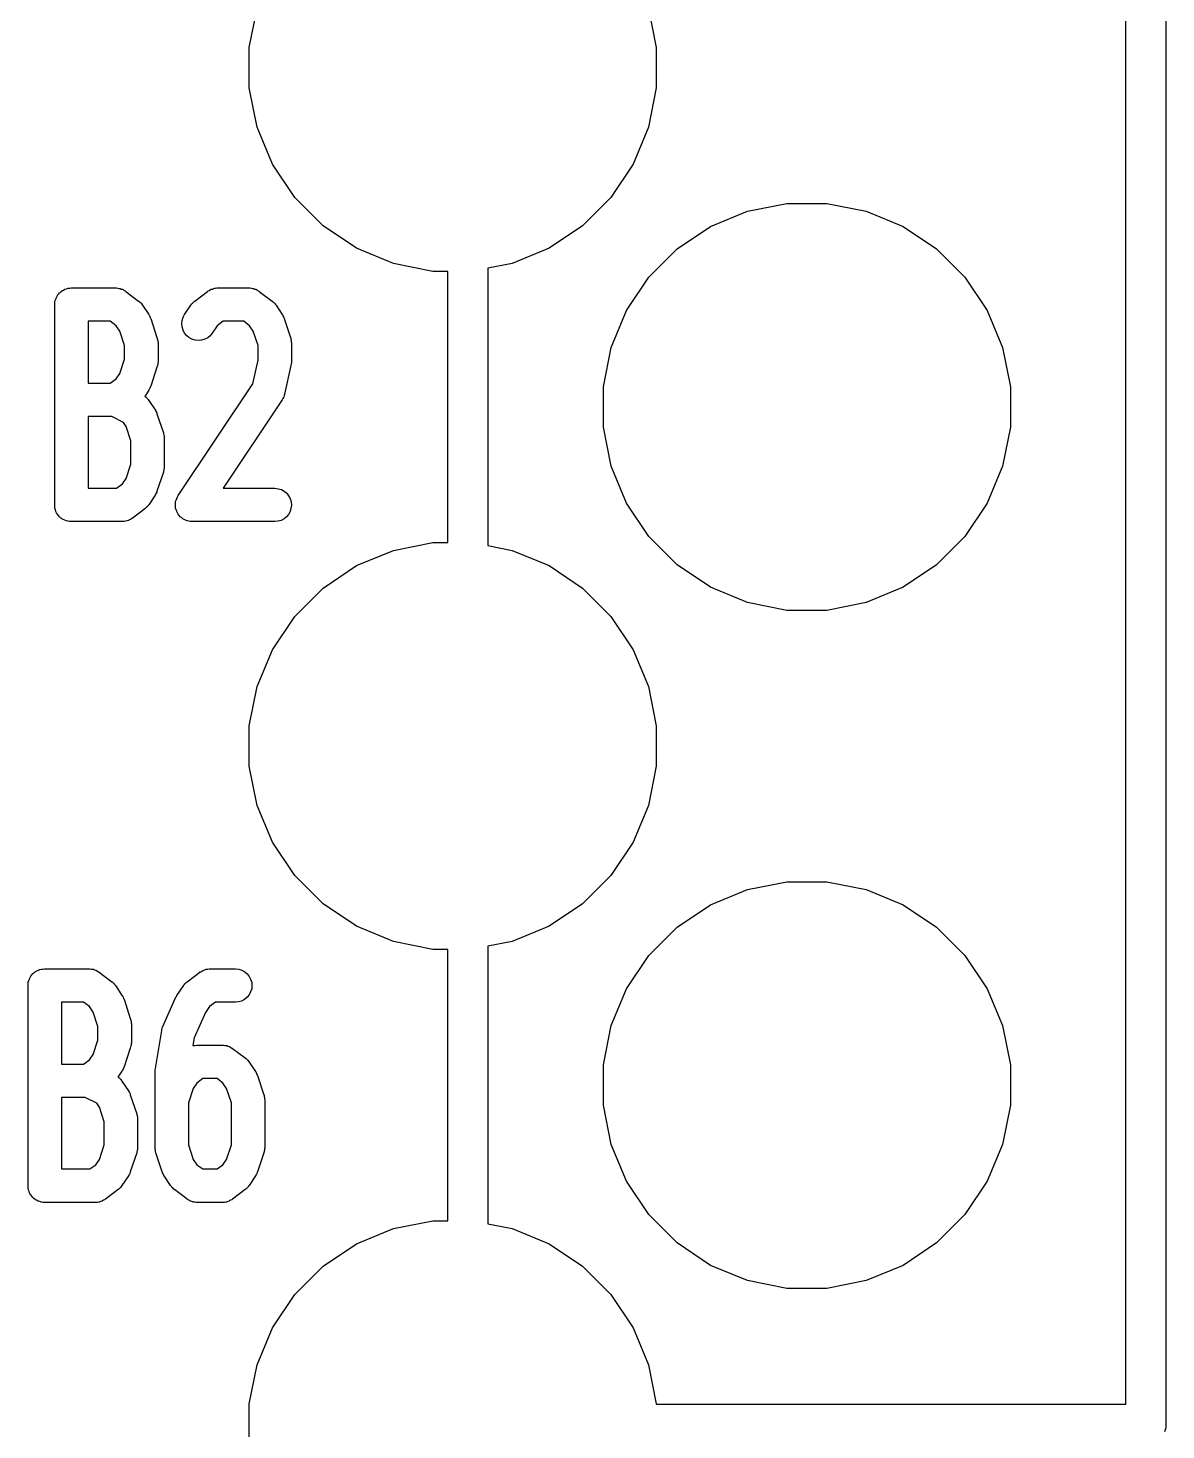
# Model space of a CAD drawing. Extents: x 85 to 230, y -161 to -76.
# Drawn here: x 207.4 to 211.67, y -106.43 to -101.18 of the extents above; entities that cross this region are included whole.
import ezdxf

# ---------------------------------------------------------------- set-up
doc = ezdxf.new("R2010")
doc.units = 0
doc.header["$MEASUREMENT"] = 0
doc.layers.add('BLACK', color=7, linetype='CONTINUOUS')

msp = doc.modelspace()

# ---------------------------------------------------------------- linework, layer by layer
at = {"layer": 'BLACK', "linetype": 'CONTINUOUS'}
for p, q in [((211.667, -75.9342), (211.667, -106.407)), ((211.517, -106.336), (211.517, -76.0055)), ((208.233, -101.255), (208.263, -101.108)), ((209.728, -101.108), (209.757, -101.255)), ((208.233, -101.406), (208.233, -101.255)), ((209.757, -101.255), (209.757, -101.406)), ((208.263, -101.553), (208.233, -101.406)), ((209.757, -101.406), (209.728, -101.553)), ((208.32, -101.691), (208.263, -101.553)), ((209.728, -101.553), (209.671, -101.691)), ((208.403, -101.816), (208.32, -101.691)), ((209.671, -101.691), (209.587, -101.816)), ((208.51, -101.922), (208.403, -101.816)), ((209.587, -101.816), (209.481, -101.922)), ((209.961, -101.925), (210.099, -101.868)), ((210.099, -101.868), (210.247, -101.839)), ((210.247, -101.839), (210.397, -101.839)), ((210.397, -101.839), (210.544, -101.868)), ((210.544, -101.868), (210.683, -101.925)), ((208.634, -102.006), (208.51, -101.922)), ((209.481, -101.922), (209.356, -102.006)), ((209.836, -102.009), (209.961, -101.925)), ((210.683, -101.925), (210.807, -102.009)), ((208.773, -102.063), (208.634, -102.006)), ((209.356, -102.006), (209.218, -102.063)), ((209.73, -102.115), (209.836, -102.009)), ((210.807, -102.009), (210.914, -102.115)), ((208.92, -102.093), (208.773, -102.063)), ((209.218, -102.063), (209.127, -102.081)), ((208.977, -102.093), (208.92, -102.093)), ((208.977, -103.109), (208.977, -102.093)), ((209.127, -102.081), (209.127, -103.12)), ((209.646, -102.24), (209.73, -102.115)), ((210.914, -102.115), (210.997, -102.24)), ((207.512, -102.188), (207.514, -102.183)), ((207.514, -102.183), (207.515, -102.183)), ((207.515, -102.182), (207.518, -102.178)), ((207.515, -102.183), (207.515, -102.182)), ((207.518, -102.178), (207.522, -102.173)), ((207.522, -102.173), (207.522, -102.173)), ((207.522, -102.173), (207.523, -102.173)), ((207.523, -102.173), (207.527, -102.169)), ((207.527, -102.169), (207.532, -102.166)), ((207.532, -102.165), (207.537, -102.163)), ((207.532, -102.166), (207.532, -102.165)), ((207.532, -102.166), (207.532, -102.166)), ((207.537, -102.163), (207.542, -102.16)), ((207.542, -102.16), (207.543, -102.16)), ((207.543, -102.16), (207.548, -102.158)), ((207.543, -102.16), (207.543, -102.16)), ((207.548, -102.158), (207.554, -102.156)), ((207.554, -102.156), (207.554, -102.156)), ((207.554, -102.156), (207.555, -102.156)), ((207.555, -102.156), (207.56, -102.156)), ((207.56, -102.156), (207.566, -102.155)), ((207.566, -102.155), (207.733, -102.155)), ((207.733, -102.155), (207.734, -102.155)), ((207.734, -102.155), (207.735, -102.155)), ((207.735, -102.155), (207.736, -102.155)), ((207.736, -102.155), (207.741, -102.156)), ((207.741, -102.156), (207.746, -102.157)), ((207.746, -102.157), (207.747, -102.157)), ((207.747, -102.157), (207.749, -102.157)), ((207.749, -102.157), (207.753, -102.159)), ((207.753, -102.159), (207.758, -102.16)), ((207.758, -102.16), (207.759, -102.161)), ((207.759, -102.161), (207.76, -102.161)), ((207.76, -102.161), (207.764, -102.164)), ((207.764, -102.164), (207.768, -102.166)), ((207.768, -102.166), (207.769, -102.167)), ((207.769, -102.167), (207.77, -102.168)), ((207.77, -102.168), (207.818, -102.204)), ((208.029, -102.204), (208.076, -102.168)), ((208.076, -102.168), (208.077, -102.167)), ((208.077, -102.167), (208.078, -102.167)), ((208.078, -102.167), (208.079, -102.166)), ((208.079, -102.166), (208.083, -102.164)), ((208.083, -102.164), (208.088, -102.161)), ((208.088, -102.161), (208.089, -102.161)), ((208.089, -102.161), (208.09, -102.16)), ((208.09, -102.16), (208.095, -102.159)), ((208.095, -102.159), (208.099, -102.157)), ((208.099, -102.157), (208.1, -102.157)), ((208.1, -102.157), (208.102, -102.156)), ((208.102, -102.156), (208.106, -102.156)), ((208.106, -102.156), (208.111, -102.155)), ((208.111, -102.155), (208.113, -102.155)), ((208.113, -102.155), (208.114, -102.155)), ((208.114, -102.155), (208.233, -102.155)), ((208.233, -102.155), (208.234, -102.155)), ((208.234, -102.155), (208.235, -102.155)), ((208.235, -102.155), (208.236, -102.155)), ((208.236, -102.155), (208.241, -102.156)), ((208.241, -102.156), (208.246, -102.157)), ((208.246, -102.157), (208.247, -102.157)), ((208.247, -102.157), (208.249, -102.157)), ((208.249, -102.157), (208.253, -102.159)), ((208.253, -102.159), (208.258, -102.16)), ((208.258, -102.16), (208.259, -102.161)), ((208.259, -102.161), (208.26, -102.161)), ((208.26, -102.161), (208.264, -102.164)), ((208.264, -102.164), (208.268, -102.166)), ((208.268, -102.166), (208.269, -102.167)), ((208.269, -102.167), (208.27, -102.168)), ((208.27, -102.168), (208.318, -102.204)), ((207.504, -102.211), (207.505, -102.205)), ((207.504, -102.217), (207.504, -102.211)), ((207.504, -102.218), (207.504, -102.217)), ((207.504, -102.217), (207.504, -102.217)), ((207.504, -102.217), (207.504, -102.217)), ((207.504, -102.217), (207.504, -102.217)), ((207.504, -102.968), (207.504, -102.218)), ((207.505, -102.205), (207.507, -102.199)), ((207.505, -102.205), (207.505, -102.205)), ((207.505, -102.205), (207.505, -102.205)), ((207.507, -102.199), (207.509, -102.194)), ((207.509, -102.193), (207.512, -102.188)), ((207.509, -102.194), (207.509, -102.193)), ((207.509, -102.193), (207.509, -102.193)), ((207.818, -102.204), (207.819, -102.204)), ((207.819, -102.204), (207.822, -102.207)), ((207.822, -102.207), (207.825, -102.209)), ((207.825, -102.209), (207.826, -102.211)), ((207.826, -102.211), (207.828, -102.212)), ((207.828, -102.212), (207.83, -102.216)), ((207.83, -102.216), (207.833, -102.219)), ((207.833, -102.219), (207.856, -102.255)), ((207.99, -102.255), (208.014, -102.219)), ((208.014, -102.219), (208.015, -102.218)), ((208.015, -102.218), (208.017, -102.215)), ((208.017, -102.215), (208.02, -102.212)), ((208.02, -102.212), (208.021, -102.21)), ((208.021, -102.21), (208.023, -102.209)), ((208.023, -102.209), (208.026, -102.206)), ((208.026, -102.206), (208.029, -102.204)), ((208.318, -102.204), (208.319, -102.204)), ((208.319, -102.204), (208.322, -102.207)), ((208.322, -102.207), (208.325, -102.209)), ((208.325, -102.209), (208.326, -102.211)), ((208.326, -102.211), (208.328, -102.212)), ((208.328, -102.212), (208.33, -102.216)), ((208.33, -102.216), (208.333, -102.219)), ((208.333, -102.219), (208.356, -102.255)), ((207.629, -102.28), (207.629, -102.512)), ((207.712, -102.28), (207.629, -102.28)), ((207.734, -102.297), (207.712, -102.28)), ((207.856, -102.255), (207.857, -102.255)), ((207.857, -102.255), (207.858, -102.257)), ((207.858, -102.257), (207.859, -102.258)), ((207.859, -102.258), (207.86, -102.262)), ((207.86, -102.262), (207.862, -102.266)), ((207.862, -102.266), (207.863, -102.268)), ((207.863, -102.268), (207.864, -102.269)), ((207.864, -102.269), (207.887, -102.341)), ((207.98, -102.289), (207.981, -102.277)), ((207.981, -102.301), (207.98, -102.289)), ((207.981, -102.277), (207.985, -102.265)), ((207.985, -102.265), (207.99, -102.255)), ((208.135, -102.28), (208.112, -102.297)), ((208.212, -102.28), (208.135, -102.28)), ((208.234, -102.297), (208.212, -102.28)), ((208.356, -102.255), (208.357, -102.255)), ((208.357, -102.255), (208.358, -102.257)), ((208.358, -102.257), (208.359, -102.258)), ((208.359, -102.258), (208.36, -102.262)), ((208.36, -102.262), (208.362, -102.266)), ((208.362, -102.266), (208.363, -102.268)), ((208.363, -102.268), (208.364, -102.269)), ((208.364, -102.269), (208.387, -102.341)), ((209.589, -102.378), (209.646, -102.24)), ((210.997, -102.24), (211.054, -102.378)), ((207.748, -102.317), (207.734, -102.297)), ((207.766, -102.371), (207.748, -102.317)), ((207.887, -102.341), (207.888, -102.342)), ((207.985, -102.313), (207.981, -102.301)), ((207.99, -102.324), (207.985, -102.313)), ((207.998, -102.333), (207.99, -102.324)), ((208.007, -102.341), (207.998, -102.333)), ((208.018, -102.347), (208.007, -102.341)), ((208.086, -102.334), (208.077, -102.342)), ((208.094, -102.325), (208.086, -102.334)), ((208.112, -102.297), (208.094, -102.324)), ((208.094, -102.324), (208.094, -102.325)), ((208.248, -102.317), (208.234, -102.297)), ((208.266, -102.371), (208.248, -102.317)), ((208.387, -102.341), (208.388, -102.342)), ((207.766, -102.422), (207.766, -102.371)), ((207.888, -102.342), (207.888, -102.345)), ((207.888, -102.345), (207.889, -102.349)), ((207.889, -102.349), (207.89, -102.351)), ((207.89, -102.351), (207.89, -102.354)), ((207.89, -102.354), (207.89, -102.357)), ((207.89, -102.357), (207.891, -102.361)), ((207.891, -102.361), (207.891, -102.432)), ((208.03, -102.35), (208.018, -102.347)), ((208.042, -102.352), (208.03, -102.35)), ((208.054, -102.351), (208.042, -102.352)), ((208.066, -102.347), (208.054, -102.351)), ((208.077, -102.342), (208.066, -102.347)), ((208.266, -102.425), (208.266, -102.371)), ((208.388, -102.342), (208.388, -102.345)), ((208.388, -102.345), (208.389, -102.349)), ((208.389, -102.349), (208.39, -102.351)), ((208.39, -102.351), (208.39, -102.354)), ((208.39, -102.354), (208.39, -102.357)), ((208.39, -102.357), (208.391, -102.361)), ((208.391, -102.361), (208.391, -102.432)), ((209.56, -102.525), (209.589, -102.378)), ((211.054, -102.378), (211.084, -102.525)), ((207.748, -102.476), (207.766, -102.422)), ((207.889, -102.445), (207.888, -102.448)), ((207.89, -102.442), (207.889, -102.445)), ((207.891, -102.433), (207.89, -102.436)), ((207.89, -102.436), (207.89, -102.44)), ((207.89, -102.44), (207.89, -102.442)), ((207.891, -102.432), (207.891, -102.433)), ((208.246, -102.514), (208.266, -102.425)), ((208.389, -102.446), (208.365, -102.553)), ((208.39, -102.439), (208.389, -102.445)), ((208.389, -102.445), (208.389, -102.445)), ((208.389, -102.445), (208.389, -102.446)), ((208.391, -102.434), (208.39, -102.439)), ((208.391, -102.432), (208.391, -102.433)), ((208.391, -102.433), (208.391, -102.433)), ((208.391, -102.433), (208.391, -102.434)), ((207.712, -102.512), (207.734, -102.496)), ((207.734, -102.496), (207.748, -102.476)), ((207.887, -102.452), (207.864, -102.523)), ((207.888, -102.448), (207.887, -102.452)), ((207.629, -102.512), (207.712, -102.512)), ((207.856, -102.538), (207.841, -102.561)), ((207.857, -102.537), (207.856, -102.538)), ((207.858, -102.535), (207.857, -102.537)), ((207.86, -102.531), (207.858, -102.535)), ((207.862, -102.527), (207.86, -102.531)), ((207.863, -102.526), (207.862, -102.527)), ((207.864, -102.523), (207.863, -102.524)), ((207.863, -102.524), (207.863, -102.526)), ((207.967, -102.933), (208.246, -102.514)), ((209.56, -102.676), (209.56, -102.525)), ((211.084, -102.525), (211.084, -102.676)), ((207.841, -102.561), (207.843, -102.562)), ((207.843, -102.562), (207.846, -102.564)), ((207.846, -102.564), (207.849, -102.567)), ((207.849, -102.567), (207.85, -102.569)), ((207.85, -102.569), (207.852, -102.57)), ((207.852, -102.57), (207.854, -102.573)), ((207.854, -102.573), (207.856, -102.576)), ((207.856, -102.576), (207.88, -102.612)), ((208.356, -102.574), (208.135, -102.905)), ((208.359, -102.569), (208.356, -102.574)), ((208.361, -102.565), (208.359, -102.569)), ((208.362, -102.564), (208.361, -102.565)), ((208.364, -102.558), (208.362, -102.563)), ((208.362, -102.563), (208.362, -102.564)), ((208.365, -102.554), (208.364, -102.558)), ((208.365, -102.553), (208.365, -102.554)), ((207.629, -102.637), (207.629, -102.905)), ((207.718, -102.637), (207.629, -102.637)), ((207.762, -102.659), (207.718, -102.637)), ((207.88, -102.612), (207.881, -102.612)), ((207.881, -102.612), (207.881, -102.614)), ((207.881, -102.614), (207.882, -102.615)), ((207.882, -102.615), (207.884, -102.619)), ((207.884, -102.619), (207.886, -102.623)), ((207.886, -102.623), (207.887, -102.625)), ((207.887, -102.625), (207.887, -102.627)), ((207.887, -102.627), (207.911, -102.698)), ((207.772, -102.674), (207.762, -102.659)), ((207.789, -102.728), (207.772, -102.674)), ((207.911, -102.698), (207.912, -102.699)), ((207.912, -102.699), (207.912, -102.702)), ((207.912, -102.702), (207.913, -102.706)), ((207.913, -102.706), (207.914, -102.708)), ((207.914, -102.708), (207.914, -102.711)), ((209.589, -102.823), (209.56, -102.676)), ((211.084, -102.676), (211.054, -102.823)), ((207.789, -102.815), (207.789, -102.728)), ((207.914, -102.711), (207.914, -102.714)), ((207.914, -102.714), (207.914, -102.718)), ((207.914, -102.718), (207.914, -102.825)), ((207.772, -102.869), (207.789, -102.815)), ((207.911, -102.845), (207.887, -102.916)), ((207.912, -102.841), (207.911, -102.845)), ((207.913, -102.838), (207.912, -102.841)), ((207.914, -102.833), (207.913, -102.835)), ((207.913, -102.835), (207.913, -102.838)), ((207.914, -102.825), (207.914, -102.826)), ((207.914, -102.826), (207.914, -102.829)), ((207.914, -102.829), (207.914, -102.833)), ((209.646, -102.961), (209.589, -102.823)), ((211.054, -102.823), (210.997, -102.961)), ((207.629, -102.905), (207.736, -102.905)), ((207.736, -102.905), (207.758, -102.889)), ((207.758, -102.889), (207.772, -102.869)), ((207.887, -102.917), (207.886, -102.919)), ((207.886, -102.919), (207.886, -102.92)), ((207.887, -102.916), (207.887, -102.917)), ((208.135, -102.905), (208.328, -102.905)), ((208.328, -102.905), (208.329, -102.905)), ((208.329, -102.905), (208.341, -102.907)), ((208.341, -102.907), (208.353, -102.91)), ((208.353, -102.91), (208.363, -102.916)), ((208.363, -102.916), (208.373, -102.924)), ((207.504, -102.974), (207.504, -102.968)), ((207.853, -102.971), (207.851, -102.974)), ((207.856, -102.967), (207.853, -102.971)), ((207.88, -102.931), (207.856, -102.967)), ((207.856, -102.967), (207.856, -102.967)), ((207.881, -102.929), (207.88, -102.931)), ((207.882, -102.928), (207.881, -102.929)), ((207.884, -102.924), (207.882, -102.928)), ((207.886, -102.92), (207.884, -102.924)), ((207.956, -102.967), (207.957, -102.961)), ((207.956, -102.968), (207.956, -102.967)), ((207.957, -102.974), (207.956, -102.968)), ((207.956, -102.968), (207.956, -102.968)), ((207.957, -102.955), (207.959, -102.95)), ((207.957, -102.956), (207.957, -102.955)), ((207.957, -102.955), (207.957, -102.955)), ((207.957, -102.961), (207.957, -102.956)), ((207.959, -102.95), (207.961, -102.944)), ((207.961, -102.944), (207.964, -102.938)), ((207.961, -102.944), (207.961, -102.944)), ((207.961, -102.944), (207.961, -102.944)), ((207.964, -102.938), (207.967, -102.933)), ((208.373, -102.924), (208.38, -102.934)), ((208.38, -102.934), (208.386, -102.944)), ((208.386, -102.944), (208.39, -102.956)), ((208.391, -102.968), (208.389, -102.98)), ((208.39, -102.956), (208.391, -102.968)), ((209.73, -103.086), (209.646, -102.961)), ((210.997, -102.961), (210.914, -103.086)), ((207.505, -102.98), (207.504, -102.974)), ((207.507, -102.986), (207.505, -102.98)), ((207.505, -102.98), (207.505, -102.98)), ((207.505, -102.98), (207.505, -102.98)), ((207.508, -102.991), (207.507, -102.986)), ((207.508, -102.992), (207.508, -102.991)), ((207.508, -102.991), (207.508, -102.991)), ((207.511, -102.997), (207.508, -102.992)), ((207.514, -103.002), (207.511, -102.997)), ((207.518, -103.007), (207.514, -103.002)), ((207.514, -103.002), (207.514, -103.002)), ((207.514, -103.002), (207.514, -103.002)), ((207.522, -103.012), (207.518, -103.007)), ((207.526, -103.016), (207.522, -103.012)), ((207.522, -103.012), (207.522, -103.012)), ((207.522, -103.012), (207.522, -103.012)), ((207.531, -103.019), (207.526, -103.016)), ((207.531, -103.02), (207.531, -103.019)), ((207.531, -103.019), (207.531, -103.019)), ((207.536, -103.022), (207.531, -103.02)), ((207.542, -103.025), (207.536, -103.022)), ((207.783, -103.024), (207.782, -103.025)), ((207.787, -103.022), (207.783, -103.024)), ((207.791, -103.02), (207.787, -103.022)), ((207.792, -103.019), (207.791, -103.02)), ((207.794, -103.018), (207.792, -103.019)), ((207.842, -102.982), (207.794, -103.018)), ((207.794, -103.018), (207.794, -103.018)), ((207.845, -102.979), (207.842, -102.982)), ((207.848, -102.977), (207.845, -102.979)), ((207.849, -102.975), (207.848, -102.977)), ((207.851, -102.974), (207.849, -102.975)), ((207.957, -102.98), (207.957, -102.974)), ((207.959, -102.986), (207.957, -102.98)), ((207.957, -102.98), (207.957, -102.98)), ((207.957, -102.98), (207.957, -102.98)), ((207.961, -102.991), (207.959, -102.986)), ((207.961, -102.992), (207.961, -102.991)), ((207.961, -102.991), (207.961, -102.991)), ((207.964, -102.997), (207.961, -102.992)), ((207.966, -103.002), (207.964, -102.997)), ((207.967, -103.002), (207.966, -103.002)), ((207.966, -103.002), (207.966, -103.002)), ((207.97, -103.007), (207.967, -103.002)), ((207.974, -103.012), (207.97, -103.007)), ((207.979, -103.015), (207.974, -103.012)), ((207.974, -103.012), (207.974, -103.012)), ((207.974, -103.012), (207.974, -103.012)), ((207.983, -103.019), (207.979, -103.015)), ((207.984, -103.02), (207.983, -103.019)), ((207.983, -103.019), (207.983, -103.019)), ((207.989, -103.022), (207.984, -103.02)), ((207.994, -103.025), (207.989, -103.022)), ((208.363, -103.02), (208.352, -103.026)), ((208.372, -103.012), (208.363, -103.02)), ((208.38, -103.003), (208.372, -103.012)), ((208.386, -102.992), (208.38, -103.003)), ((208.389, -102.98), (208.386, -102.992)), ((207.548, -103.027), (207.542, -103.025)), ((207.542, -103.025), (207.542, -103.025)), ((207.542, -103.025), (207.542, -103.025)), ((207.553, -103.029), (207.548, -103.027)), ((207.554, -103.029), (207.553, -103.029)), ((207.553, -103.029), (207.553, -103.029)), ((207.559, -103.03), (207.554, -103.029)), ((207.565, -103.03), (207.559, -103.03)), ((207.566, -103.03), (207.565, -103.03)), ((207.757, -103.03), (207.566, -103.03)), ((207.566, -103.03), (207.566, -103.03)), ((207.566, -103.03), (207.566, -103.03)), ((207.566, -103.03), (207.566, -103.03)), ((207.758, -103.03), (207.757, -103.03)), ((207.759, -103.03), (207.758, -103.03)), ((207.764, -103.03), (207.759, -103.03)), ((207.769, -103.029), (207.764, -103.03)), ((207.77, -103.029), (207.769, -103.029)), ((207.771, -103.029), (207.77, -103.029)), ((207.776, -103.027), (207.771, -103.029)), ((207.781, -103.026), (207.776, -103.027)), ((207.782, -103.025), (207.781, -103.026)), ((208, -103.027), (207.994, -103.025)), ((207.994, -103.025), (207.994, -103.025)), ((207.994, -103.025), (207.994, -103.025)), ((208.006, -103.029), (208, -103.027)), ((208.012, -103.03), (208.006, -103.029)), ((208.006, -103.029), (208.006, -103.029)), ((208.006, -103.029), (208.006, -103.029)), ((208.018, -103.03), (208.012, -103.03)), ((208.019, -103.03), (208.018, -103.03)), ((208.018, -103.03), (208.018, -103.03)), ((208.018, -103.03), (208.018, -103.03)), ((208.018, -103.03), (208.018, -103.03)), ((208.328, -103.03), (208.019, -103.03)), ((208.34, -103.029), (208.328, -103.03)), ((208.352, -103.026), (208.34, -103.029)), ((208.773, -103.138), (208.92, -103.109)), ((208.92, -103.109), (208.977, -103.109)), ((209.127, -103.12), (209.218, -103.138)), ((209.836, -103.192), (209.73, -103.086)), ((210.914, -103.086), (210.807, -103.192)), ((208.634, -103.195), (208.773, -103.138)), ((209.218, -103.138), (209.356, -103.195)), ((208.51, -103.279), (208.634, -103.195)), ((209.356, -103.195), (209.481, -103.279)), ((209.961, -103.276), (209.836, -103.192)), ((210.807, -103.192), (210.683, -103.276)), ((208.403, -103.385), (208.51, -103.279)), ((209.481, -103.279), (209.587, -103.385)), ((210.099, -103.333), (209.961, -103.276)), ((210.683, -103.276), (210.544, -103.333)), ((210.247, -103.363), (210.099, -103.333)), ((210.544, -103.333), (210.397, -103.363)), ((208.32, -103.51), (208.403, -103.385)), ((209.587, -103.385), (209.671, -103.51)), ((210.397, -103.363), (210.247, -103.363)), ((208.263, -103.648), (208.32, -103.51)), ((209.671, -103.51), (209.728, -103.648)), ((208.233, -103.795), (208.263, -103.648)), ((209.728, -103.648), (209.757, -103.795)), ((208.233, -103.946), (208.233, -103.795)), ((209.757, -103.795), (209.757, -103.946)), ((208.263, -104.093), (208.233, -103.946)), ((209.757, -103.946), (209.728, -104.093)), ((208.32, -104.231), (208.263, -104.093)), ((209.728, -104.093), (209.671, -104.231)), ((208.403, -104.356), (208.32, -104.231)), ((209.671, -104.231), (209.587, -104.356)), ((208.51, -104.462), (208.403, -104.356)), ((209.587, -104.356), (209.481, -104.462)), ((210.099, -104.408), (210.247, -104.379)), ((210.247, -104.379), (210.397, -104.379)), ((210.397, -104.379), (210.544, -104.408)), ((209.961, -104.465), (210.099, -104.408)), ((210.544, -104.408), (210.683, -104.465)), ((208.634, -104.546), (208.51, -104.462)), ((209.481, -104.462), (209.356, -104.546)), ((209.836, -104.549), (209.961, -104.465)), ((210.683, -104.465), (210.807, -104.549)), ((208.773, -104.603), (208.634, -104.546)), ((209.356, -104.546), (209.218, -104.603)), ((209.73, -104.655), (209.836, -104.549)), ((210.807, -104.549), (210.914, -104.655)), ((208.92, -104.633), (208.773, -104.603)), ((208.977, -104.633), (208.92, -104.633)), ((208.977, -105.649), (208.977, -104.633)), ((209.218, -104.603), (209.127, -104.621)), ((209.127, -104.621), (209.127, -105.66)), ((209.646, -104.78), (209.73, -104.655)), ((210.914, -104.655), (210.997, -104.78)), ((207.404, -104.761), (207.405, -104.755)), ((207.405, -104.755), (207.407, -104.749)), ((207.405, -104.755), (207.405, -104.755)), ((207.405, -104.755), (207.405, -104.755)), ((207.407, -104.749), (207.409, -104.744)), ((207.409, -104.743), (207.412, -104.738)), ((207.409, -104.744), (207.409, -104.743)), ((207.409, -104.743), (207.409, -104.743)), ((207.412, -104.738), (207.414, -104.733)), ((207.414, -104.733), (207.415, -104.733)), ((207.415, -104.732), (207.418, -104.728)), ((207.415, -104.733), (207.415, -104.732)), ((207.418, -104.728), (207.422, -104.723)), ((207.422, -104.723), (207.422, -104.723)), ((207.422, -104.723), (207.423, -104.723)), ((207.423, -104.723), (207.427, -104.719)), ((207.427, -104.719), (207.432, -104.716)), ((207.432, -104.715), (207.437, -104.713)), ((207.432, -104.716), (207.432, -104.715)), ((207.432, -104.716), (207.432, -104.716)), ((207.437, -104.713), (207.442, -104.71)), ((207.442, -104.71), (207.443, -104.71)), ((207.443, -104.71), (207.448, -104.708)), ((207.443, -104.71), (207.443, -104.71)), ((207.448, -104.708), (207.454, -104.706)), ((207.454, -104.706), (207.454, -104.706)), ((207.454, -104.706), (207.455, -104.706)), ((207.455, -104.706), (207.46, -104.706)), ((207.46, -104.706), (207.466, -104.705)), ((207.466, -104.705), (207.633, -104.705)), ((207.633, -104.705), (207.634, -104.705)), ((207.634, -104.705), (207.635, -104.705)), ((207.635, -104.705), (207.636, -104.705)), ((207.636, -104.705), (207.641, -104.706)), ((207.641, -104.706), (207.646, -104.707)), ((207.646, -104.707), (207.647, -104.707)), ((207.647, -104.707), (207.649, -104.707)), ((207.649, -104.707), (207.653, -104.709)), ((207.653, -104.709), (207.658, -104.71)), ((207.658, -104.71), (207.659, -104.711)), ((207.659, -104.711), (207.66, -104.711)), ((207.66, -104.711), (207.664, -104.714)), ((207.664, -104.714), (207.668, -104.716)), ((207.668, -104.716), (207.669, -104.717)), ((207.669, -104.717), (207.67, -104.718)), ((207.67, -104.718), (207.718, -104.754)), ((207.718, -104.754), (207.719, -104.754)), ((207.719, -104.754), (207.722, -104.757)), ((207.722, -104.757), (207.725, -104.759)), ((207.994, -104.759), (207.997, -104.756)), ((207.997, -104.756), (208, -104.754)), ((208, -104.754), (208.048, -104.718)), ((208.048, -104.718), (208.048, -104.717)), ((208.048, -104.717), (208.05, -104.717)), ((208.05, -104.717), (208.051, -104.716)), ((208.051, -104.716), (208.055, -104.714)), ((208.055, -104.714), (208.059, -104.711)), ((208.059, -104.711), (208.06, -104.711)), ((208.06, -104.711), (208.061, -104.71)), ((208.061, -104.71), (208.066, -104.709)), ((208.066, -104.709), (208.071, -104.707)), ((208.071, -104.707), (208.072, -104.707)), ((208.072, -104.707), (208.073, -104.706)), ((208.073, -104.706), (208.078, -104.706)), ((208.078, -104.706), (208.083, -104.705)), ((208.083, -104.705), (208.084, -104.705)), ((208.084, -104.705), (208.085, -104.705)), ((208.085, -104.705), (208.181, -104.705)), ((208.181, -104.705), (208.194, -104.707)), ((208.181, -104.705), (208.181, -104.705)), ((208.194, -104.707), (208.205, -104.71)), ((208.205, -104.71), (208.216, -104.716)), ((208.216, -104.716), (208.225, -104.724)), ((208.225, -104.724), (208.233, -104.734)), ((208.233, -104.734), (208.238, -104.744)), ((208.238, -104.744), (208.242, -104.756)), ((208.242, -104.756), (208.243, -104.768)), ((207.404, -104.767), (207.404, -104.761)), ((207.404, -104.768), (207.404, -104.767)), ((207.404, -104.767), (207.404, -104.767)), ((207.404, -104.767), (207.404, -104.767)), ((207.404, -104.767), (207.404, -104.767)), ((207.404, -105.518), (207.404, -104.768)), ((207.725, -104.759), (207.726, -104.761)), ((207.726, -104.761), (207.728, -104.762)), ((207.728, -104.762), (207.73, -104.766)), ((207.73, -104.766), (207.733, -104.769)), ((207.733, -104.769), (207.756, -104.805)), ((207.756, -104.805), (207.757, -104.805)), ((207.757, -104.805), (207.758, -104.807)), ((207.758, -104.807), (207.759, -104.808)), ((207.759, -104.808), (207.76, -104.812)), ((207.957, -104.813), (207.96, -104.809)), ((207.96, -104.809), (207.962, -104.805)), ((207.962, -104.805), (207.986, -104.769)), ((207.986, -104.768), (207.989, -104.765)), ((207.986, -104.769), (207.986, -104.768)), ((207.989, -104.765), (207.991, -104.762)), ((207.991, -104.762), (207.993, -104.76)), ((207.993, -104.76), (207.994, -104.759)), ((208.232, -104.803), (208.225, -104.812)), ((208.238, -104.792), (208.232, -104.803)), ((208.242, -104.78), (208.238, -104.792)), ((208.243, -104.768), (208.242, -104.78)), ((209.589, -104.918), (209.646, -104.78)), ((210.997, -104.78), (211.054, -104.918)), ((207.529, -104.83), (207.529, -105.062)), ((207.612, -104.83), (207.529, -104.83)), ((207.634, -104.847), (207.612, -104.83)), ((207.648, -104.867), (207.634, -104.847)), ((207.76, -104.812), (207.762, -104.816)), ((207.762, -104.816), (207.763, -104.818)), ((207.763, -104.818), (207.764, -104.819)), ((207.764, -104.819), (207.787, -104.891)), ((207.909, -104.921), (207.957, -104.814)), ((207.957, -104.814), (207.957, -104.813)), ((208.084, -104.847), (208.069, -104.869)), ((208.106, -104.83), (208.084, -104.847)), ((208.181, -104.83), (208.106, -104.83)), ((208.193, -104.829), (208.181, -104.83)), ((208.204, -104.826), (208.193, -104.829)), ((208.215, -104.82), (208.204, -104.826)), ((208.225, -104.812), (208.215, -104.82)), ((207.666, -104.921), (207.648, -104.867)), ((207.787, -104.891), (207.788, -104.892)), ((207.788, -104.892), (207.788, -104.895)), ((207.788, -104.895), (207.789, -104.899)), ((207.789, -104.899), (207.79, -104.901)), ((207.79, -104.901), (207.79, -104.904)), ((207.79, -104.904), (207.79, -104.907)), ((207.79, -104.907), (207.791, -104.911)), ((207.791, -104.911), (207.791, -104.982)), ((208.069, -104.869), (208.027, -104.964)), ((207.666, -104.972), (207.666, -104.921)), ((207.881, -105.079), (207.905, -104.936)), ((207.905, -104.933), (207.907, -104.928)), ((207.905, -104.934), (207.905, -104.933)), ((207.905, -104.935), (207.905, -104.934)), ((207.905, -104.936), (207.905, -104.935)), ((207.907, -104.928), (207.908, -104.923)), ((207.908, -104.923), (207.909, -104.922)), ((207.909, -104.922), (207.909, -104.921)), ((208.027, -104.964), (208.022, -104.993)), ((209.56, -105.065), (209.589, -104.918)), ((211.054, -104.918), (211.084, -105.065)), ((207.648, -105.026), (207.666, -104.972)), ((207.787, -105.002), (207.764, -105.073)), ((207.788, -104.998), (207.787, -105.002)), ((207.789, -104.995), (207.788, -104.998)), ((207.79, -104.992), (207.789, -104.995)), ((207.791, -104.983), (207.79, -104.986)), ((207.79, -104.986), (207.79, -104.99)), ((207.79, -104.99), (207.79, -104.992)), ((207.791, -104.982), (207.791, -104.983)), ((208.022, -104.993), (208.023, -104.993)), ((208.023, -104.993), (208.024, -104.993)), ((208.024, -104.993), (208.026, -104.992)), ((208.026, -104.992), (208.03, -104.992)), ((208.03, -104.992), (208.035, -104.991)), ((208.035, -104.991), (208.036, -104.991)), ((208.036, -104.991), (208.038, -104.991)), ((208.038, -104.991), (208.133, -104.991)), ((208.133, -104.991), (208.134, -104.991)), ((208.134, -104.991), (208.135, -104.991)), ((208.135, -104.991), (208.136, -104.991)), ((208.136, -104.991), (208.141, -104.992)), ((208.141, -104.992), (208.146, -104.992)), ((208.146, -104.992), (208.147, -104.993)), ((208.147, -104.993), (208.149, -104.993)), ((208.149, -104.993), (208.153, -104.995)), ((208.153, -104.995), (208.158, -104.996)), ((208.158, -104.996), (208.159, -104.997)), ((208.159, -104.997), (208.16, -104.997)), ((208.16, -104.997), (208.164, -105)), ((208.164, -105), (208.168, -105.002)), ((208.168, -105.002), (208.169, -105.003)), ((208.169, -105.003), (208.17, -105.004)), ((208.17, -105.004), (208.218, -105.039)), ((207.529, -105.062), (207.612, -105.062)), ((207.612, -105.062), (207.634, -105.046)), ((207.634, -105.046), (207.648, -105.026)), ((208.218, -105.039), (208.219, -105.04)), ((208.219, -105.04), (208.222, -105.043)), ((208.222, -105.043), (208.225, -105.045)), ((208.225, -105.045), (208.226, -105.047)), ((208.226, -105.047), (208.228, -105.048)), ((208.228, -105.048), (208.23, -105.051)), ((208.23, -105.051), (208.233, -105.055)), ((208.233, -105.055), (208.256, -105.09)), ((209.56, -105.216), (209.56, -105.065)), ((211.084, -105.065), (211.084, -105.216)), ((207.756, -105.088), (207.741, -105.111)), ((207.741, -105.111), (207.743, -105.112)), ((207.743, -105.112), (207.746, -105.114)), ((207.746, -105.114), (207.749, -105.117)), ((207.749, -105.117), (207.75, -105.119)), ((207.75, -105.119), (207.752, -105.12)), ((207.752, -105.12), (207.754, -105.123)), ((207.754, -105.123), (207.756, -105.126)), ((207.757, -105.087), (207.756, -105.088)), ((207.758, -105.085), (207.757, -105.087)), ((207.76, -105.081), (207.758, -105.085)), ((207.762, -105.077), (207.76, -105.081)), ((207.763, -105.076), (207.762, -105.077)), ((207.764, -105.073), (207.763, -105.074)), ((207.763, -105.074), (207.763, -105.076)), ((207.88, -105.084), (207.881, -105.079)), ((207.88, -105.088), (207.88, -105.084)), ((207.88, -105.089), (207.88, -105.088)), ((207.88, -105.375), (207.88, -105.089)), ((208.059, -105.116), (208.036, -105.133)), ((208.112, -105.116), (208.059, -105.116)), ((208.134, -105.133), (208.112, -105.116)), ((208.256, -105.09), (208.257, -105.091)), ((208.257, -105.091), (208.258, -105.093)), ((208.258, -105.093), (208.259, -105.094)), ((208.259, -105.094), (208.26, -105.098)), ((208.26, -105.098), (208.262, -105.102)), ((208.262, -105.102), (208.263, -105.104)), ((208.263, -105.104), (208.264, -105.105)), ((208.264, -105.105), (208.287, -105.177)), ((207.756, -105.126), (207.78, -105.162)), ((207.78, -105.162), (207.781, -105.162)), ((207.781, -105.162), (207.781, -105.164)), ((207.781, -105.164), (207.782, -105.165)), ((207.782, -105.165), (207.784, -105.169)), ((207.784, -105.169), (207.786, -105.173)), ((207.786, -105.173), (207.787, -105.175)), ((207.787, -105.175), (207.787, -105.177)), ((207.787, -105.177), (207.811, -105.248)), ((208.023, -105.153), (208.005, -105.207)), ((208.036, -105.133), (208.023, -105.153)), ((208.148, -105.153), (208.134, -105.133)), ((208.166, -105.207), (208.148, -105.153)), ((208.287, -105.177), (208.288, -105.177)), ((208.288, -105.177), (208.288, -105.181)), ((207.529, -105.187), (207.529, -105.455)), ((207.618, -105.187), (207.529, -105.187)), ((207.662, -105.209), (207.618, -105.187)), ((207.672, -105.224), (207.662, -105.209)), ((207.689, -105.278), (207.672, -105.224)), ((208.005, -105.207), (208.005, -105.365)), ((208.166, -105.365), (208.166, -105.207)), ((208.288, -105.181), (208.289, -105.184)), ((208.289, -105.184), (208.29, -105.187)), ((208.29, -105.187), (208.29, -105.189)), ((208.29, -105.189), (208.29, -105.193)), ((208.29, -105.193), (208.291, -105.196)), ((208.291, -105.196), (208.291, -105.375)), ((209.589, -105.363), (209.56, -105.216)), ((211.084, -105.216), (211.054, -105.363)), ((207.689, -105.365), (207.689, -105.278)), ((207.811, -105.248), (207.812, -105.249)), ((207.812, -105.249), (207.812, -105.252)), ((207.812, -105.252), (207.813, -105.256)), ((207.813, -105.256), (207.814, -105.258)), ((207.814, -105.258), (207.814, -105.261)), ((207.814, -105.261), (207.814, -105.264)), ((207.814, -105.264), (207.814, -105.268)), ((207.814, -105.268), (207.814, -105.375)), ((207.672, -105.419), (207.689, -105.365)), ((207.814, -105.383), (207.813, -105.385)), ((207.813, -105.385), (207.813, -105.388)), ((207.814, -105.375), (207.814, -105.376)), ((207.814, -105.376), (207.814, -105.379)), ((207.814, -105.379), (207.814, -105.383)), ((207.88, -105.378), (207.88, -105.375)), ((207.88, -105.382), (207.88, -105.378)), ((207.881, -105.384), (207.88, -105.382)), ((207.881, -105.387), (207.881, -105.384)), ((207.882, -105.39), (207.881, -105.387)), ((208.005, -105.365), (208.023, -105.419)), ((208.148, -105.419), (208.166, -105.365)), ((208.29, -105.385), (208.289, -105.388)), ((208.291, -105.376), (208.29, -105.379)), ((208.29, -105.379), (208.29, -105.383)), ((208.29, -105.383), (208.29, -105.385)), ((208.291, -105.375), (208.291, -105.376)), ((209.646, -105.501), (209.589, -105.363)), ((211.054, -105.363), (210.997, -105.501)), ((207.636, -105.455), (207.658, -105.439)), ((207.658, -105.439), (207.672, -105.419)), ((207.811, -105.395), (207.787, -105.466)), ((207.812, -105.391), (207.811, -105.395)), ((207.813, -105.388), (207.812, -105.391)), ((207.883, -105.394), (207.882, -105.39)), ((207.883, -105.395), (207.883, -105.394)), ((207.907, -105.466), (207.883, -105.395)), ((208.023, -105.419), (208.036, -105.439)), ((208.036, -105.439), (208.059, -105.455)), ((208.112, -105.455), (208.134, -105.439)), ((208.134, -105.439), (208.148, -105.419)), ((208.287, -105.395), (208.264, -105.466)), ((208.288, -105.391), (208.287, -105.395)), ((208.289, -105.388), (208.288, -105.391)), ((207.529, -105.455), (207.636, -105.455)), ((207.78, -105.481), (207.756, -105.517)), ((207.781, -105.479), (207.78, -105.481)), ((207.782, -105.478), (207.781, -105.479)), ((207.784, -105.474), (207.782, -105.478)), ((207.786, -105.47), (207.784, -105.474)), ((207.787, -105.467), (207.786, -105.469)), ((207.786, -105.469), (207.786, -105.47)), ((207.787, -105.466), (207.787, -105.467)), ((207.908, -105.468), (207.907, -105.466)), ((207.908, -105.469), (207.908, -105.468)), ((207.91, -105.473), (207.908, -105.469)), ((207.912, -105.477), (207.91, -105.473)), ((207.913, -105.479), (207.912, -105.477)), ((207.914, -105.48), (207.913, -105.479)), ((207.914, -105.481), (207.914, -105.48)), ((207.938, -105.517), (207.914, -105.481)), ((208.059, -105.455), (208.112, -105.455)), ((208.256, -105.481), (208.233, -105.517)), ((208.257, -105.479), (208.256, -105.481)), ((208.258, -105.478), (208.257, -105.479)), ((208.26, -105.474), (208.258, -105.478)), ((208.262, -105.47), (208.26, -105.474)), ((208.263, -105.469), (208.262, -105.47)), ((208.264, -105.466), (208.263, -105.467)), ((208.263, -105.467), (208.263, -105.469)), ((207.404, -105.524), (207.404, -105.518)), ((207.405, -105.53), (207.404, -105.524)), ((207.407, -105.536), (207.405, -105.53)), ((207.405, -105.53), (207.405, -105.53)), ((207.405, -105.53), (207.405, -105.53)), ((207.408, -105.541), (207.407, -105.536)), ((207.408, -105.542), (207.408, -105.541)), ((207.408, -105.541), (207.408, -105.541)), ((207.411, -105.547), (207.408, -105.542)), ((207.742, -105.532), (207.694, -105.568)), ((207.745, -105.529), (207.742, -105.532)), ((207.748, -105.527), (207.745, -105.529)), ((207.749, -105.525), (207.748, -105.527)), ((207.751, -105.524), (207.749, -105.525)), ((207.753, -105.521), (207.751, -105.524)), ((207.756, -105.517), (207.753, -105.521)), ((207.756, -105.517), (207.756, -105.517)), ((207.941, -105.52), (207.938, -105.517)), ((207.943, -105.523), (207.941, -105.52)), ((207.944, -105.525), (207.943, -105.523)), ((207.946, -105.526), (207.944, -105.525)), ((207.949, -105.529), (207.946, -105.526)), ((207.952, -105.532), (207.949, -105.529)), ((207.953, -105.532), (207.952, -105.532)), ((208, -105.568), (207.953, -105.532)), ((208.218, -105.532), (208.17, -105.568)), ((208.221, -105.529), (208.218, -105.532)), ((208.224, -105.527), (208.221, -105.529)), ((208.226, -105.525), (208.224, -105.527)), ((208.227, -105.524), (208.226, -105.525)), ((208.229, -105.521), (208.227, -105.524)), ((208.232, -105.517), (208.229, -105.521)), ((208.233, -105.517), (208.232, -105.517)), ((209.73, -105.626), (209.646, -105.501)), ((210.997, -105.501), (210.914, -105.626)), ((207.414, -105.552), (207.411, -105.547)), ((207.418, -105.557), (207.414, -105.552)), ((207.414, -105.552), (207.414, -105.552)), ((207.414, -105.552), (207.414, -105.552)), ((207.422, -105.562), (207.418, -105.557)), ((207.426, -105.566), (207.422, -105.562)), ((207.422, -105.562), (207.422, -105.562)), ((207.422, -105.562), (207.422, -105.562)), ((207.431, -105.569), (207.426, -105.566)), ((207.431, -105.57), (207.431, -105.569)), ((207.431, -105.569), (207.431, -105.569)), ((207.436, -105.572), (207.431, -105.57)), ((207.442, -105.575), (207.436, -105.572)), ((207.448, -105.577), (207.442, -105.575)), ((207.442, -105.575), (207.442, -105.575)), ((207.442, -105.575), (207.442, -105.575)), ((207.453, -105.579), (207.448, -105.577)), ((207.454, -105.579), (207.453, -105.579)), ((207.453, -105.579), (207.453, -105.579)), ((207.459, -105.58), (207.454, -105.579)), ((207.465, -105.58), (207.459, -105.58)), ((207.466, -105.58), (207.465, -105.58)), ((207.657, -105.58), (207.466, -105.58)), ((207.466, -105.58), (207.466, -105.58)), ((207.466, -105.58), (207.466, -105.58)), ((207.466, -105.58), (207.466, -105.58)), ((207.658, -105.58), (207.657, -105.58)), ((207.659, -105.58), (207.658, -105.58)), ((207.664, -105.58), (207.659, -105.58)), ((207.669, -105.579), (207.664, -105.58)), ((207.67, -105.579), (207.669, -105.579)), ((207.671, -105.579), (207.67, -105.579)), ((207.676, -105.577), (207.671, -105.579)), ((207.681, -105.576), (207.676, -105.577)), ((207.682, -105.575), (207.681, -105.576)), ((207.683, -105.574), (207.682, -105.575)), ((207.687, -105.572), (207.683, -105.574)), ((207.691, -105.57), (207.687, -105.572)), ((207.692, -105.569), (207.691, -105.57)), ((207.694, -105.568), (207.692, -105.569)), ((207.694, -105.568), (207.694, -105.568)), ((208.001, -105.568), (208, -105.568)), ((208.002, -105.569), (208.001, -105.568)), ((208.007, -105.572), (208.002, -105.569)), ((208.011, -105.574), (208.007, -105.572)), ((208.012, -105.575), (208.011, -105.574)), ((208.013, -105.575), (208.012, -105.575)), ((208.018, -105.577), (208.013, -105.575)), ((208.022, -105.578), (208.018, -105.577)), ((208.023, -105.579), (208.022, -105.578)), ((208.025, -105.579), (208.023, -105.579)), ((208.029, -105.579), (208.025, -105.579)), ((208.034, -105.58), (208.029, -105.579)), ((208.035, -105.58), (208.034, -105.58)), ((208.037, -105.58), (208.035, -105.58)), ((208.038, -105.58), (208.037, -105.58)), ((208.133, -105.58), (208.038, -105.58)), ((208.134, -105.58), (208.133, -105.58)), ((208.136, -105.58), (208.134, -105.58)), ((208.14, -105.58), (208.136, -105.58)), ((208.145, -105.579), (208.14, -105.58)), ((208.146, -105.579), (208.145, -105.579)), ((208.148, -105.579), (208.146, -105.579)), ((208.152, -105.577), (208.148, -105.579)), ((208.157, -105.576), (208.152, -105.577)), ((208.158, -105.575), (208.157, -105.576)), ((208.159, -105.574), (208.158, -105.575)), ((208.163, -105.572), (208.159, -105.574)), ((208.167, -105.57), (208.163, -105.572)), ((208.169, -105.569), (208.167, -105.57)), ((208.17, -105.568), (208.169, -105.569)), ((208.17, -105.568), (208.17, -105.568)), ((208.773, -105.678), (208.92, -105.649)), ((208.92, -105.649), (208.977, -105.649)), ((209.836, -105.732), (209.73, -105.626)), ((210.914, -105.626), (210.807, -105.732)), ((208.634, -105.735), (208.773, -105.678)), ((209.127, -105.66), (209.218, -105.678)), ((209.218, -105.678), (209.356, -105.735)), ((208.51, -105.819), (208.634, -105.735)), ((209.356, -105.735), (209.481, -105.819)), ((209.961, -105.816), (209.836, -105.732)), ((210.807, -105.732), (210.683, -105.816)), ((208.403, -105.925), (208.51, -105.819)), ((209.481, -105.819), (209.587, -105.925)), ((210.099, -105.873), (209.961, -105.816)), ((210.683, -105.816), (210.544, -105.873)), ((210.247, -105.903), (210.099, -105.873)), ((210.397, -105.903), (210.247, -105.903)), ((210.544, -105.873), (210.397, -105.903)), ((208.32, -106.05), (208.403, -105.925)), ((209.587, -105.925), (209.671, -106.05)), ((208.263, -106.188), (208.32, -106.05)), ((209.671, -106.05), (209.728, -106.188)), ((208.233, -106.335), (208.263, -106.188)), ((209.728, -106.188), (209.757, -106.335)), ((208.233, -106.486), (208.233, -106.335)), ((209.757, -106.335), (209.757, -106.336)), ((209.757, -106.336), (211.517, -106.336)), ((211.666, -106.425), (211.661, -106.439)), ((211.667, -106.411), (211.666, -106.425)), ((211.667, -106.407), (211.667, -106.411))]:
    msp.add_line(p, q, dxfattribs=at)

doc.saveas('drawing.dxf')
